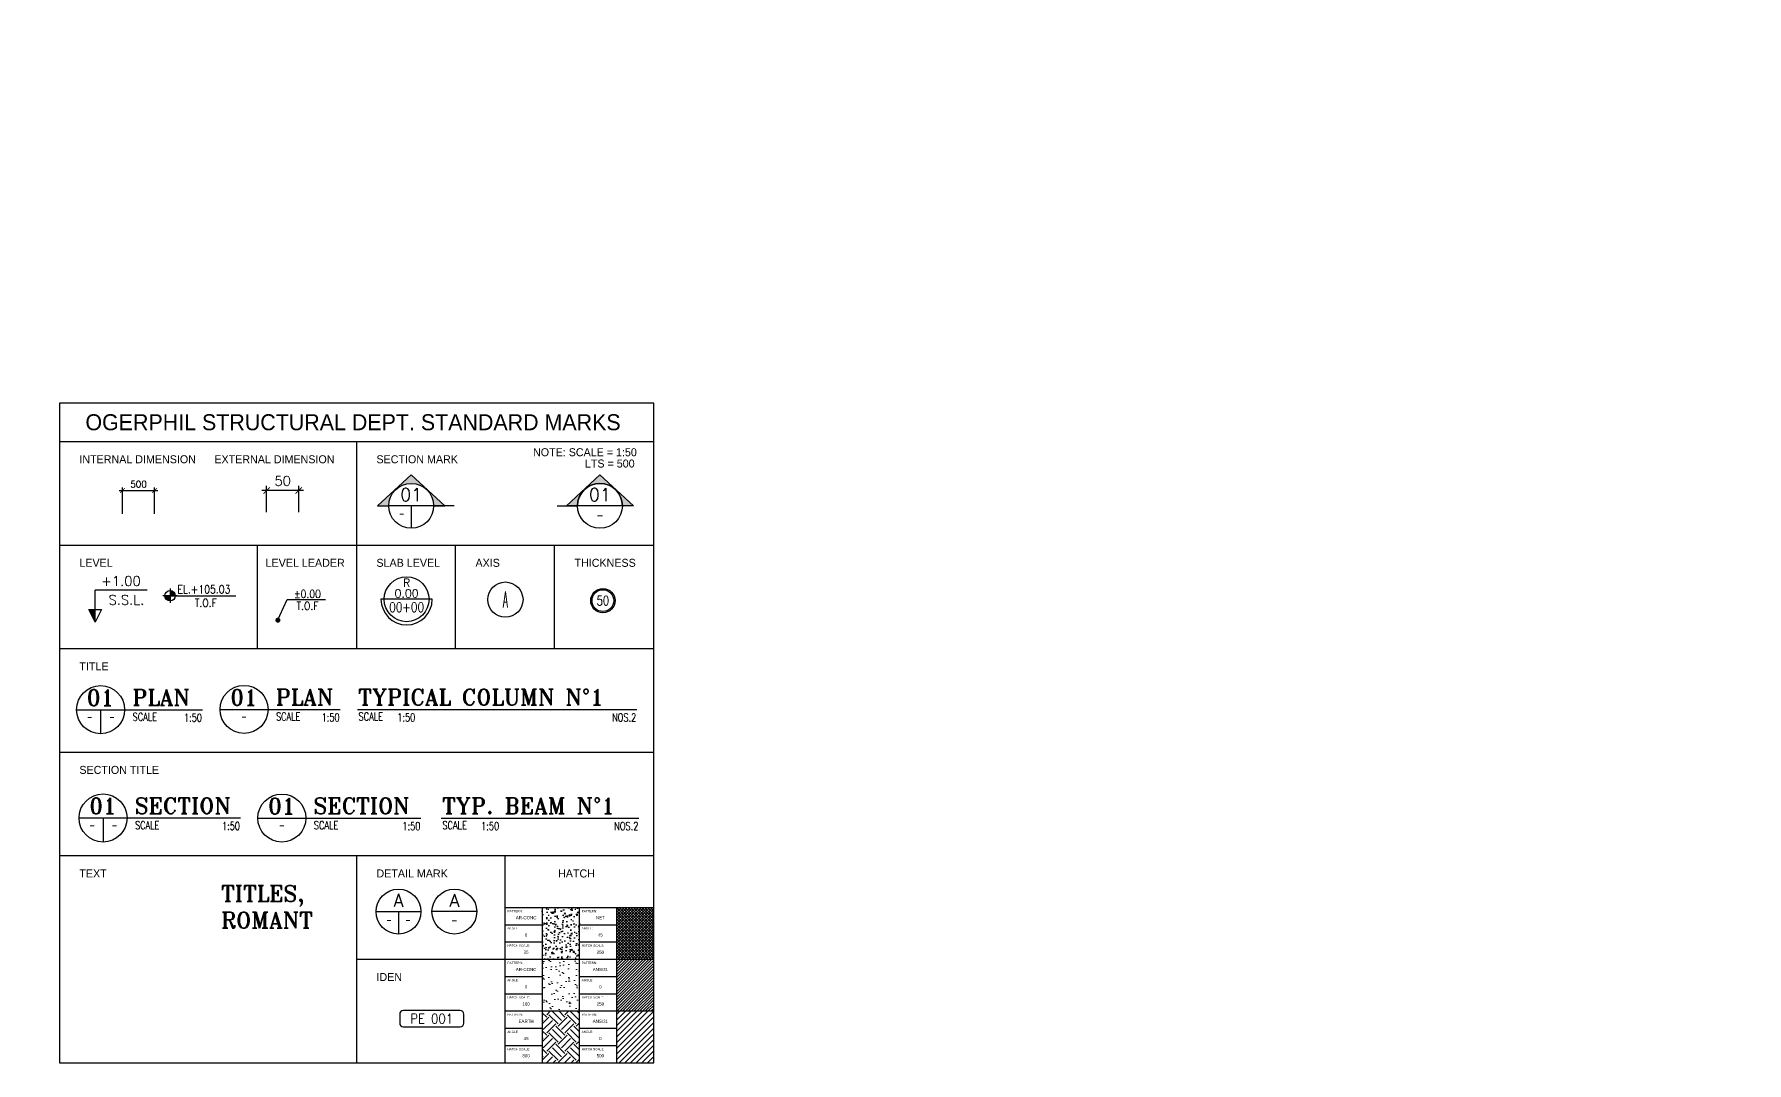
# Model space of a CAD drawing. Extents: x 660761725 to 1323371458, y 2734871439 to 5470067957.
# Drawn here: x 660960982 to 660987727, y 2735237787 to 2735253839 of the extents above; entities that cross this region are included whole.
import ezdxf
from ezdxf import colors
from ezdxf.entities.mleader import LeaderData, LeaderLine
from ezdxf.enums import TextEntityAlignment as Align
from ezdxf.math import Vec2, Vec3

# ---------------------------------------------------------------- set-up
doc = ezdxf.new("R2010")
doc.units = 0
doc.linetypes.add('AXES', pattern=[1.95, 1.2, -0.25, 0.25, -0.25])
for name, color, linetype in [('S-AXIS', 20, 'AXES'), ('S-DIMI', 100, 'Continuous'), ('S-DIMO', 100, 'Continuous'), ('S-IDEN', 221, 'Continuous'), ('S-LEVEL', 3, 'Continuous'), ('S-PATT', 21, 'Continuous'), ('S-SCEL-INDT', 222, 'Continuous'), ('S-SYMB', 3, 'Continuous'), ('S-TXT', 3, 'Continuous'), ('S-TXT-B', 7, 'Continuous')]:
    doc.layers.add(name, color=color, linetype=linetype)
doc.layers.add('S-EARTH', color=24, linetype='Continuous', lineweight=9)
doc.layers.add('S-ENGNRD FILL', color=20, linetype='Continuous', lineweight=9)
doc.layers.get('Defpoints').off()
doc.styles.add('08437-0000-2-020-000R-0511-00$0$ROMANS', font='ROMANS.shx', dxfattribs={"width": 0.75})
doc.styles.add('KACKC - ROMANS', font='romans.shx')
doc.styles.add('ROMANS', font='romans.shx')
doc.styles.add('ROMANT', font='romant')
doc.dimstyles.new('S-DIMI-50', dxfattribs={"dimscale": 50, "dimtxt": 2, "dimasz": 1.5, "dimexe": 1, "dimexo": 1, "dimgap": 1, "dimtad": 1, "dimdec": 0, "dimzin": 12, "dimdsep": 46, "dimtxsty": 'ROMANS', "dimblk": 'ARCHTICK', "dimcen": 0.09, "dimdle": 1, "dimclrd": 8, "dimclre": 8, "dimclrt": 4, "dimadec": 0, "dimazin": 3, "dimtfac": 1, "dimtdec": 0, "dimtix": 1, "dimtmove": 1, "dimatfit": 3, "dimtolj": 1, "dimtzin": 0, "dimarcsym": 0})
doc.dimstyles.new('S-DIMO-50', dxfattribs={"dimscale": 50, "dimtxt": 3, "dimasz": 2, "dimexe": 1.5, "dimexo": 1.5, "dimgap": 1.5, "dimtad": 1, "dimdec": 1, "dimlfac": 0.1, "dimzin": 12, "dimdsep": 46, "dimtxsty": 'ROMANS', "dimblk": 'ARCHTICK', "dimcen": 0.09, "dimdle": 1.5, "dimclrd": 100, "dimclre": 100, "dimclrt": 4, "dimadec": 0, "dimazin": 3, "dimtfac": 1, "dimtdec": 1, "dimtix": 1, "dimtmove": 1, "dimatfit": 3, "dimfxl": 1, "dimtolj": 1, "dimtzin": 0, "dimarcsym": 0})

# ---------------------------------------------------------------- blocks, each defined once
blk = doc.blocks.new('_Dot')
at = {"color": 0, "linetype": 'ByBlock', "lineweight": -2}
blk.add_line((-0.5, 0), (-1, 0), dxfattribs=at)
at = {"color": 0, "linetype": 'ByBlock', "const_width": 0.5}
blk.add_lwpolyline([(-0.25, 0, 1), (0.25, 0, 1)], format="xyb", close=True, dxfattribs=at)
blk = doc.blocks.new('_ARCHTICK')
at = {"color": 0, "linetype": 'ByBlock', "const_width": 0.15}
blk.add_lwpolyline([(-0.5, -0.5), (0.5, 0.5)], dxfattribs=at)
blk = doc.blocks.new('*D51')
at = {"layer": 'S-DIMO', "color": 100, "lineweight": -2, "transparency": 16777216}
for p, q in [((660965187, 2735246717), (660964537, 2735246717)), ((660964612, 2735246379), (660964612, 2735246792)), ((660965112, 2735246379), (660965112, 2735246792))]:
    blk.add_line(p, q, dxfattribs=at)
at = {"layer": 'S-DIMO', "color": 100, "lineweight": -2, "transparency": 16777216, "xscale": 100, "yscale": 100, "zscale": 100, "rotation": 180}
blk.add_blockref('_ARCHTICK', (660964612, 2735246717), dxfattribs=at)
at = {"layer": 'S-DIMO', "color": 100, "lineweight": -2, "transparency": 16777216, "xscale": 100, "yscale": 100, "zscale": 100}
blk.add_blockref('_ARCHTICK', (660965112, 2735246717), dxfattribs=at)
at = {"layer": 'S-DIMO', "color": 4, "transparency": 16777216, "insert": (660964862, 2735246867), "char_height": 150, "attachment_point": 5, "style": 'ROMANS'}
blk.add_mtext('\\A1;50', dxfattribs=at)
blk = doc.blocks.new('*U47')
at = {"layer": 'S-TXT', "color": 2}
for p, q in [((-7.5, 0), (7.5, 0)), ((0, 0), (0, -7.5))]:
    blk.add_line(p, q, dxfattribs=at)
at = {"layer": 'S-TXT'}
blk.add_circle((0, 0), 7.5, dxfattribs=at)
at = {"layer": 'S-TXT-B', "color": 3}
blk.add_line((-7.51, 0), (31.84, 0), dxfattribs=at)
at = {"layer": 'S-TXT', "style": 'ROMANS', "width": 0.75}
blk.add_text('SCALE', height=2.5, dxfattribs=at).set_placement((10, -3.5))
at = {"layer": 'S-TXT', "color": 7, "style": 'ROMANT', "flags": 8}
blk.add_attdef('01', text='', height=5, dxfattribs=at).set_placement((0, 3.75), align=Align.MIDDLE)
blk.add_attdef('PLAN', text='', height=5, dxfattribs=at).set_placement((9.91, -0.17), align=Align.BOTTOM_LEFT)
at = {"layer": 'S-TXT', "style": 'ROMANS', "width": 0.7, "flags": 8}
for tag, p in [('0004', (-3.43, -2.26)), ('0006', (3.57, -2.26))]:
    blk.add_attdef(tag, text='', height=2.25, dxfattribs=at).set_placement(p, align=Align.MIDDLE)
at = {"layer": 'S-TXT', "style": 'ROMANS', "width": 0.75, "flags": 8}
blk.add_attdef('1:100', text='', height=2.5, dxfattribs=at).set_placement((31.66, -4.5), align=Align.BOTTOM_RIGHT)
blk = doc.blocks.new('slab label')
at = {"layer": 'S-SYMB', "linetype": 'Continuous'}
blk.add_line((8, 0), (-8, 0), dxfattribs=at)
blk.add_circle((0, 0), 7, dxfattribs=at)
at = {"layer": 'S-SYMB', "color": 100, "linetype": 'Continuous'}
blk.add_arc((0, 0), 8, 180, 0, dxfattribs=at)
at = {"layer": 'S-SYMB', "style": 'ROMANS'}
blk.add_text('R', height=2.5, dxfattribs=at).set_placement((0, 5.17), align=Align.MIDDLE)
at = {"layer": 'S-SYMB', "style": 'ROMANS', "flags": 8}
blk.add_attdef('0.00', text='', height=2.5, dxfattribs=at).set_placement((0, 1.83), align=Align.MIDDLE)
at = {"layer": 'S-SYMB', "color": 7, "linetype": 'Continuous', "style": 'ROMANS', "width": 0.8, "flags": 8}
blk.add_attdef('00+00', text='', height=3, dxfattribs=at).set_placement((0, -2.5), align=Align.MIDDLE)
blk = doc.blocks.new('thick')
at = {"layer": 'S-IDEN', "color": 8}
for radius in [3.8, 3.4]:
    blk.add_circle((0, 0), radius, dxfattribs=at)
at = {"layer": 'S-IDEN', "color": 4, "style": '08437-0000-2-020-000R-0511-00$0$ROMANS', "width": 0.75, "flags": 8}
blk.add_attdef('100', text='', height=3, dxfattribs=at).set_placement((0, 0), align=Align.MIDDLE_CENTER)
blk = doc.blocks.new('*U23')
at = {"layer": 'S-TXT', "color": 2}
for p, q in [((-7.5, 0), (7.5, 0)), ((0, 0), (0, -7.5))]:
    blk.add_line(p, q, dxfattribs=at)
at = {"layer": 'S-TXT'}
blk.add_circle((0, 0), 7.5, dxfattribs=at)
at = {"layer": 'S-TXT-B', "color": 3}
blk.add_line((-7.51, 0), (42.96, 0), dxfattribs=at)
at = {"layer": 'S-TXT', "style": 'ROMANS', "width": 0.75}
blk.add_text('SCALE', height=2.5, dxfattribs=at).set_placement((10, -3.5))
at = {"layer": 'S-TXT', "color": 7, "style": 'ROMANT', "flags": 8}
blk.add_attdef('01', text='', height=5, dxfattribs=at).set_placement((0, 3.75), align=Align.MIDDLE)
blk.add_attdef('SECTION', text='', height=5, dxfattribs=at).set_placement((9.91, -0.17), align=Align.BOTTOM_LEFT)
at = {"layer": 'S-TXT', "style": 'ROMANS', "width": 0.7, "flags": 8}
for tag, p in [('0004', (-3.43, -2.26)), ('0006', (3.57, -2.26))]:
    blk.add_attdef(tag, text='', height=2.25, dxfattribs=at).set_placement(p, align=Align.MIDDLE)
at = {"layer": 'S-TXT', "style": 'ROMANS', "width": 0.75, "flags": 8}
blk.add_attdef('1:100', text='', height=2.5, dxfattribs=at).set_placement((42.78, -4.5), align=Align.BOTTOM_RIGHT)
blk = doc.blocks.new('*U37')
at = {"layer": 'S-LEVEL'}
blk.add_hatch(color=256, dxfattribs=at).paths.add_polyline_path([(-2, 4), (0, 0), (0, 4)])
at = {"layer": 'S-LEVEL', "color": 8}
for p in [(16.21, 10), (0, 0)]:
    blk.add_line(p, (0, 10), dxfattribs=at)
at = {"layer": 'S-LEVEL'}
blk.add_lwpolyline([(0, 0), (-2, 4), (2, 4)], close=True, dxfattribs=at)
at = {"layer": 'S-LEVEL', "style": 'ROMANS', "flags": 8}
blk.add_attdef('+0.00', text='', height=3, dxfattribs=at).set_placement((1.14, 10.5), align=Align.BOTTOM_LEFT)
blk.add_attdef('S.S.L.', text='', height=3, dxfattribs=at).set_placement((2.71, 8.5), align=Align.TOP_LEFT)
blk = doc.blocks.new('*U41')
at = {"layer": 'S-SCEL-INDT'}
h = blk.add_hatch(color=256, dxfattribs=at)
edge = h.paths.add_edge_path()
edge.add_line((7, 0), (10.5, 0))
edge.add_line((10.5, 0), (0, 9.62))
edge.add_line((0, 9.62), (-10.5, 0))
edge.add_line((-10.5, 0), (-7, 0))
edge.add_arc((0, 0), 7, 0.0002, 180.0002, ccw=False)
at = {"layer": 'S-SCEL-INDT', "color": 2, "linetype": 'Continuous'}
for p, q in [((7, 0), (-7, 0)), ((0, 0), (0, -7))]:
    blk.add_line(p, q, dxfattribs=at)
at = {"layer": 'S-SCEL-INDT'}
blk.add_line((13.41, 0), (7, 0), dxfattribs=at)
blk.add_lwpolyline([(7, 0), (10.5, 0), (0, 9.62), (-10.5, 0), (-7, 0, -1)], format="xyb", close=True, dxfattribs=at)
blk.add_circle((0, 0), 7, dxfattribs=at)
at = {"layer": 'S-SCEL-INDT', "linetype": 'Continuous', "style": 'ROMANT', "flags": 8}
blk.add_attdef('01', text='', height=4, rotation=0.0002, dxfattribs=at).set_placement((0, 3.5), align=Align.MIDDLE_CENTER)
at = {"layer": 'S-SCEL-INDT', "color": 3, "style": 'ROMANS', "flags": 8}
for width, p in [(0.7, (-2.97, -2.47)), (0.75, (2.97, -2.47))]:
    blk.add_attdef('-', text='', height=2, dxfattribs=dict(at, width=width)).set_placement(p, align=Align.MIDDLE_CENTER)
blk = doc.blocks.new('DETAIL MARK')
at = {"layer": 'S-SCEL-INDT', "color": 2}
for p, q in [((-7.01, 0), (7.01, 0)), ((0, 0), (0, -7.02))]:
    blk.add_line(p, q, dxfattribs=at)
at = {"layer": 'S-SCEL-INDT'}
blk.add_circle((0, 0), 7.01, dxfattribs=at)
at = {"layer": 'S-SCEL-INDT', "color": 7, "style": 'ROMANT', "width": 1, "flags": 8}
blk.add_attdef('B', text='', height=4, dxfattribs=at).set_placement((-0.01, 3.51), align=Align.MIDDLE)
at = {"layer": 'S-SCEL-INDT', "color": 3, "style": 'ROMANS', "width": 0.75, "flags": 8}
for p in [(-2.93, -2.62), (2.97, -2.62)]:
    blk.add_attdef('-', text='', height=2, dxfattribs=at).set_placement(p, align=Align.MIDDLE)
blk = doc.blocks.new('*U39')
at = {"layer": 'S-SYMB', "linetype": 'Continuous'}
for points in [[(0, 0), (-1.61, 0, 0.414214), (0, -1.61)], [(0, 1.61), (0, 0), (1.61, 0, 0.414214)]]:
    blk.add_hatch(color=8, dxfattribs=at).paths.add_polyline_path(points)
at = {"layer": 'S-SYMB', "color": 8, "linetype": 'Continuous'}
for p, q in [((2.25, 0), (-2.25, 0)), ((0, 2.25), (0, -2.25)), ((0, 0), (20.58, 0))]:
    blk.add_line(p, q, dxfattribs=at)
blk.add_circle((0, 0), 1.61, dxfattribs=at)
at = {"layer": 'S-SYMB', "linetype": 'Continuous', "style": 'ROMANS', "width": 0.85, "flags": 8}
blk.add_attdef('+0.00', text='', height=2.5, dxfattribs=at).set_placement((4.57, 0), align=Align.BOTTOM_LEFT)
blk.add_attdef('S.S.L.', text='', height=2.5, dxfattribs=at).set_placement((6.14, -1), align=Align.TOP_LEFT)
blk = doc.blocks.new('*U25')
at = {"layer": 'S-TXT', "color": 2}
blk.add_line((-7.5, 0), (7.5, 0), dxfattribs=at)
at = {"layer": 'S-TXT'}
blk.add_circle((0, 0), 7.5, dxfattribs=at)
at = {"layer": 'S-TXT-B', "color": 3}
blk.add_line((7.5, 0), (30.04, 0), dxfattribs=at)
at = {"layer": 'S-TXT', "style": 'ROMANS', "width": 0.75}
blk.add_text('SCALE', height=2.5, dxfattribs=at).set_placement((10, -3.5))
at = {"layer": 'S-TXT', "color": 7, "style": 'ROMANT', "flags": 8}
blk.add_attdef('01', text='', height=5, dxfattribs=at).set_placement((0, 3.75), align=Align.MIDDLE)
blk.add_attdef('PLAN', text='', height=5, dxfattribs=at).set_placement((9.91, -0.17), align=Align.BOTTOM_LEFT)
at = {"layer": 'S-TXT', "style": 'ROMANS', "width": 0.7, "flags": 8}
blk.add_attdef('-', text='', height=2.25, dxfattribs=at).set_placement((0, -2.26), align=Align.MIDDLE)
at = {"layer": 'S-TXT', "style": 'ROMANS', "width": 0.75, "flags": 8}
blk.add_attdef('1:250', text='', height=2.5, dxfattribs=at).set_placement((29.86, -4.5), align=Align.BOTTOM_RIGHT)
blk = doc.blocks.new('preslab mark')
at = {"layer": 'S-IDEN', "color": 3, "linetype": 'Continuous'}
blk.add_lwpolyline([(-8.88, 2.52, 0.414214), (-10.01, 1.4), (-10.01, -1.4, 0.414214), (-8.88, -2.52), (8.88, -2.52, 0.414214), (10.01, -1.4), (10.01, 1.4, 0.414214), (8.88, 2.52)], format="xyb", close=True, dxfattribs=at)
at = {"layer": 'S-IDEN', "color": 4, "linetype": 'Continuous', "style": 'ROMANT', "width": 0.9, "flags": 8}
blk.add_attdef('PE001', text='', height=3, dxfattribs=at).set_placement((0, 0), align=Align.MIDDLE)
blk = doc.blocks.new('DETAIL MARK1')
at = {"layer": 'S-SCEL-INDT', "color": 2, "linetype": 'Continuous'}
blk.add_line((7, 0), (-7, 0), dxfattribs=at)
at = {"layer": 'S-SCEL-INDT'}
blk.add_circle((0, 0), 7, dxfattribs=at)
blk.add_circle((0, 0), 7, dxfattribs=at)
at = {"layer": 'S-SCEL-INDT', "linetype": 'Continuous', "style": 'ROMANT', "flags": 8}
blk.add_attdef('01', text='', height=4, rotation=0.0002, dxfattribs=at).set_placement((0, 3.5), align=Align.MIDDLE_CENTER)
at = {"layer": 'S-SCEL-INDT', "style": 'ROMANS', "width": 0.85, "flags": 8}
blk.add_attdef('-', text='', height=2, dxfattribs=at).set_placement((0, -2.99), align=Align.MIDDLE)
blk = doc.blocks.new('*U28')
at = {"layer": 'S-TXT-B', "color": 3}
blk.add_line((-16.92, 0), (44.85, 0), dxfattribs=at)
at = {"layer": 'S-TXT', "style": 'ROMANS', "width": 0.75}
blk.add_text('SCALE', height=2.5, dxfattribs=at).set_placement((-16.54, -3.5))
at = {"layer": 'S-TXT', "color": 7, "style": 'ROMANT', "flags": 8}
blk.add_attdef('SECTION', text='', height=5, dxfattribs=at).set_placement((-16.63, -0.17), align=Align.BOTTOM_LEFT)
at = {"layer": 'S-TXT', "style": 'ROMANS', "width": 0.75, "flags": 8}
for tag, p in [('1:250', (1.17, -4.5)), ('NOS.2', (44.67, -4.5))]:
    blk.add_attdef(tag, text='', height=2.5, dxfattribs=at).set_placement(p, align=Align.BOTTOM_RIGHT)
blk = doc.blocks.new('*U29')
at = {"layer": 'S-TXT-B', "color": 3}
blk.add_line((-16.92, 0), (70.37, 0), dxfattribs=at)
at = {"layer": 'S-TXT', "style": 'ROMANS', "width": 0.75}
blk.add_text('SCALE', height=2.5, dxfattribs=at).set_placement((-16.54, -3.5))
at = {"layer": 'S-TXT', "color": 7, "style": 'ROMANT', "flags": 8}
blk.add_attdef('SECTION', text='', height=5, dxfattribs=at).set_placement((-16.63, -0.17), align=Align.BOTTOM_LEFT)
at = {"layer": 'S-TXT', "style": 'ROMANS', "width": 0.75, "flags": 8}
for tag, p in [('1:250', (1.17, -4.5)), ('NOS.2', (70.19, -4.5))]:
    blk.add_attdef(tag, text='', height=2.5, dxfattribs=at).set_placement(p, align=Align.BOTTOM_RIGHT)
blk = doc.blocks.new('SECTION TITLE2')
at = {"layer": 'S-TXT', "color": 2}
blk.add_line((-7.5, 0), (7.5, 0), dxfattribs=at)
at = {"layer": 'S-TXT'}
blk.add_circle((0, 0), 7.5, dxfattribs=at)
at = {"layer": 'S-TXT-B', "color": 3}
blk.add_line((7.5, 0), (43.46, 0), dxfattribs=at)
at = {"layer": 'S-TXT', "style": 'ROMANS', "width": 0.75}
blk.add_text('SCALE', height=2.5, dxfattribs=at).set_placement((10, -3.5))
at = {"layer": 'S-TXT', "color": 7, "style": 'ROMANT', "flags": 8}
blk.add_attdef('01', text='', height=5, dxfattribs=at).set_placement((0, 3.75), align=Align.MIDDLE)
blk.add_attdef('SECTION', text='', height=5, dxfattribs=at).set_placement((9.91, -0.17), align=Align.BOTTOM_LEFT)
at = {"layer": 'S-TXT', "style": 'ROMANS', "width": 0.7, "flags": 8}
blk.add_attdef('-', text='', height=2.25, dxfattribs=at).set_placement((0, -2.26), align=Align.MIDDLE)
at = {"layer": 'S-TXT', "style": 'ROMANS', "width": 0.75, "flags": 8}
blk.add_attdef('1:250', text='', height=2.5, dxfattribs=at).set_placement((43.28, -4.5), align=Align.BOTTOM_RIGHT)
blk = doc.blocks.new('*U1142')
at = {"layer": 'S-AXIS', "color": 3, "linetype": 'Continuous'}
blk.add_circle((0, 5.5), 5.5, dxfattribs=at)
at = {"layer": 'S-AXIS', "color": 3, "linetype": 'Continuous', "ltscale": 0.5, "style": 'ROMANT', "width": 0.4, "flags": 8}
blk.add_attdef('A', text='', height=5, dxfattribs=at).set_placement((0, 5.5), align=Align.MIDDLE_CENTER)
blk = doc.blocks.new('*U16')
at = {"layer": 'S-SCEL-INDT'}
h = blk.add_hatch(color=256, dxfattribs=at)
edge = h.paths.add_edge_path()
edge.add_line((-7, 0), (-10.5, 0))
edge.add_line((-10.5, 0), (0, 9.62))
edge.add_line((0, 9.62), (10.5, 0))
edge.add_line((10.5, 0), (7, 0))
edge.add_arc((0, 0), 7, 359.9998, 539.9998)
blk.add_line((-13.41, 0), (-7, 0), dxfattribs=at)
at = {"layer": 'S-SCEL-INDT', "color": 2, "linetype": 'Continuous'}
blk.add_line((7, 0), (-7, 0), dxfattribs=at)
at = {"layer": 'S-SCEL-INDT'}
blk.add_lwpolyline([(-7, 0), (-10.5, 0), (0, 9.62), (10.5, 0), (7, 0, 1)], format="xyb", close=True, dxfattribs=at)
blk.add_circle((0, 0), 7, dxfattribs=at)
blk.add_circle((0, 0), 7, dxfattribs=at)
at = {"layer": 'S-SCEL-INDT', "linetype": 'Continuous', "style": 'ROMANT', "flags": 8}
blk.add_attdef('01', text='', height=4, rotation=0.0002, dxfattribs=at).set_placement((0, 3.5), align=Align.MIDDLE_CENTER)
blk.add_attdef('01', text='', height=4, rotation=0.0002, dxfattribs=at).set_placement((0, 3.5), align=Align.MIDDLE_CENTER)
at = {"layer": 'S-SCEL-INDT', "color": 3, "linetype": 'Continuous', "style": 'ROMANS', "flags": 8}
blk.add_attdef('-', text='', height=2, rotation=0.0002, dxfattribs=at).set_placement((0, -2.97), align=Align.MIDDLE_CENTER)
blk.add_attdef('-', text='', height=2, rotation=0.0002, dxfattribs=at).set_placement((0, -2.97), align=Align.MIDDLE_CENTER)
blk = doc.blocks.new('*D48')
at = {"layer": 'S-DIMI', "color": 8, "lineweight": -2, "transparency": 16777216}
for p, q in [((660962311, 2735246717), (660962911, 2735246717)), ((660962361, 2735246354), (660962361, 2735246767)), ((660962861, 2735246354), (660962861, 2735246767))]:
    blk.add_line(p, q, dxfattribs=at)
at = {"layer": 'S-DIMI', "color": 8, "lineweight": -2, "transparency": 16777216, "xscale": 75, "yscale": 75, "zscale": 75, "rotation": 180}
blk.add_blockref('_ARCHTICK', (660962361, 2735246717), dxfattribs=at)
at = {"layer": 'S-DIMI', "color": 8, "lineweight": -2, "transparency": 16777216, "xscale": 75, "yscale": 75, "zscale": 75}
blk.add_blockref('_ARCHTICK', (660962861, 2735246717), dxfattribs=at)
at = {"layer": 'S-DIMI', "color": 4, "transparency": 16777216, "insert": (660962611, 2735246817), "char_height": 100, "attachment_point": 5, "style": 'ROMANS'}
blk.add_mtext('\\A1;500', dxfattribs=at)

msp = doc.modelspace()

# ---------------------------------------------------------------- hatches: boundary and pattern name
at = {"layer": 'S-EARTH'}
h = msp.add_hatch(dxfattribs=at)
h.set_pattern_fill('EARTH', color=256, scale=800, angle=45, style=0)
h.set_pattern_definition([(45, (660772409.55, 2735260878.55), (3e-14, 282.84271), [200, -200]), (45, (660772356.52, 2735260931.59), (3e-14, 282.84271), [200, -200]), (45, (660772303.49, 2735260984.62), (3e-14, 282.84271), [200, -200]), (135, (660772303.49, 2735261019.97), (-282.84271, 3e-14), [200, -200]), (135, (660772356.52, 2735261073), (-282.84271, 3e-14), [200, -200]), (135, (660772409.55, 2735261126.04), (-282.84271, 3e-14), [200, -200])])
h.paths.add_polyline_path([(660969496.19659793, 2735238594.80250216), (660968916.24767435, 2735238594.80250216), (660968916.24767435, 2735237786.80250216), (660969496.19659793, 2735237786.80250216)])
at = {"layer": 'S-ENGNRD FILL'}
h = msp.add_hatch(dxfattribs=at)
h.set_pattern_fill('AR-SAND', color=256, scale=100, style=0)
h.set_pattern_definition([(37.5, (660755549.03, 2735245867.21), (-6.29934, 192.68238), [0, -152, 0, -170, 0, -162.5]), (7.5, (660755549.03, 2735245867.2), (176.97767, 282.2146), [0, -82, 0, -137, 0, -52.5]), (327.5, (660755426.03, 2735245867.21), (311.41419, 0.5659), [0, -50, 0, -180, 0, -235]), (317.5, (660755426.03, 2735245867.2), (300.61266, 87.76756), [0, -25, 0, -118, 0, -135])])
h.paths.add_polyline_path([(660969496.19659793, 2735239402.80250311), (660968916.24767435, 2735239402.80250311), (660968916.24767435, 2735238594.80250216), (660969496.19659793, 2735238594.80250216)])
at = {"layer": 'S-PATT'}
h = msp.add_hatch(dxfattribs=at)
h.set_pattern_fill('AR-CONC', color=256, scale=25, style=0)
h.set_pattern_definition([(50, (660913223.11, 2735280905.89), (179.31505, -15.68803), [18.75, -206.25]), (355, (660913223.11, 2735280905.89), (-34.68783, 188.04803), [15, -165]), (100.4514, (660913238.05, 2735280904.58), (144.62735, 172.3599), [15.93505, -175.28553]), (46.1842, (660913223.1, 2735280955.89), (266.81026, -41.37975), [28.125, -309.375]), (96.6356, (660913245.34, 2735280952.44), (233.6657, 243.5295), [23.9026, -262.9283]), (351.1842, (660913223.1, 2735280955.9), (233.6655, 243.5297), [22.5, -247.5]), (21, (660913248.11, 2735280943.39), (149.22676, -100.65472), [18.75, -206.25]), (326, (660913248.11, 2735280943.39), (60.82883, 181.2875), [15, -165]), (71.4514, (660913260.55, 2735280935), (210.05566, 80.63262), [15.93505, -175.28553]), (37.5, (660913223.11, 2735280905.89), (3.039964, 83.223463), [0, -163, 0, -167.5, 0, -165.625]), (7.5, (660913223.11, 2735280905.89), (65.76738, 98.60293), [0, -95.5, 0, -159.25, 0, -63.125]), (327.5, (660913167.36, 2735280905.89), (133.45561, -5.63872), [0, -62.5, 0, -195, 0, -258.75]), (317.5, (660913142.36, 2735280905.89), (145.79654, 25.02625), [0, -81.25, 0, -129.5, 0, -183.75])])
h.paths.add_polyline_path([(660969496.19659793, 2735240210.80250311), (660968916.24767435, 2735240210.80250311), (660968916.24767435, 2735239402.80250311), (660969496.19659793, 2735239402.80250311)])
h = msp.add_hatch(dxfattribs=at)
h.set_pattern_fill('NET', color=256, scale=250, angle=45, style=0)
h.set_pattern_definition([(45, (660875605.177, 2735241826.955), (-22.097087, 22.097087), []), (135, (660875605.177, 2735241826.955), (-22.097087, -22.097087), [])])
h.paths.add_polyline_path([(660970656.09444535, 2735240210.80250311), (660970076.14552164, 2735240210.80250311), (660970076.14552164, 2735239402.80250311), (660970656.09444535, 2735239402.80250311)])
h = msp.add_hatch(dxfattribs=at)
h.set_pattern_fill('ANSI31', color=256, scale=250, style=0)
h.set_pattern_definition([(45, (660875605.177, 2735241826.955), (-22.097087, 22.097087), [])])
h.paths.add_polyline_path([(660970656.09444535, 2735239402.80250311), (660970076.14552164, 2735239402.80250311), (660970076.14552164, 2735238594.80250216), (660970656.09444535, 2735238594.80250216)])
h = msp.add_hatch(dxfattribs=at)
h.set_pattern_fill('ANSI31', color=256, scale=500, style=0)
h.set_pattern_definition([(45, (660875605.18, 2735241826.955), (-44.194174, 44.194174), [])])
h.paths.add_polyline_path([(660970656.09444535, 2735238594.80250216), (660970076.14552164, 2735238594.80250216), (660970076.14552164, 2735237786.80250216), (660970656.09444535, 2735237786.80250216)])

# ---------------------------------------------------------------- linework, layer by layer
for p, q in [((660961376.9116714, 2735247483.20931387), (660970656.09444535, 2735247483.20931387)), ((660966016.50305831, 2735247483.20931387), (660966016.50305831, 2735244251.00590801)), ((660961376.9116714, 2735245867.10761118), (660970656.09444535, 2735245867.10761118)), ((660964469.97261143, 2735244251.00590801), (660964469.97261143, 2735245867.10761118)), ((660967563.03350532, 2735244251.00590801), (660967563.03350532, 2735245867.10761118)), ((660969109.56397533, 2735244251.00590801), (660969109.56397533, 2735245867.10761118)), ((660961376.9116714, 2735244251.00590801), (660970656.09444535, 2735244251.00590801)), ((660961376.9116714, 2735242634.90420485), (660970656.09444535, 2735242634.90420485)), ((660961376.9116714, 2735242634.90420485), (660970656.09444535, 2735242634.90420485)), ((660961376.9116714, 2735241018.80250216), (660970656.09444535, 2735241018.80250216)), ((660966016.50305831, 2735241018.80250216), (660966016.50305831, 2735237786.70079899)), ((660968336.29875183, 2735237786.70079899), (660968336.29875183, 2735241018.80250216)), ((660968336.29875064, 2735240210.80250311), (660970656.09444535, 2735240210.80250311)), ((660968916.24767435, 2735240210.80250311), (660968916.24767435, 2735237786.70079899)), ((660969496.19659793, 2735237786.70079899), (660969496.19659793, 2735240210.80250311)), ((660970076.14552164, 2735240210.80250311), (660970076.14552164, 2735237786.70079899)), ((660968336.29875064, 2735239941.46917009), (660968916.24767435, 2735239941.46917009)), ((660969496.19659793, 2735239941.46917009), (660970076.14552164, 2735239941.46917009)), ((660968336.29875064, 2735239672.13583612), (660968916.24767435, 2735239672.13583612)), ((660969496.19659793, 2735239672.13583612), (660970076.14552164, 2735239672.13583612)), ((660966016.50305831, 2735239402.80250216), (660970656.09444535, 2735239402.80250216)), ((660968336.29875064, 2735239402.80250311), (660970656.09444535, 2735239402.80250311)), ((660968336.29875064, 2735239133.46916914), (660968916.24767435, 2735239133.46916914)), ((660969496.19659793, 2735239133.46916914), (660970076.14552164, 2735239133.46916914)), ((660968336.29875064, 2735238864.13583517), (660968916.24767435, 2735238864.13583517)), ((660969496.19659793, 2735238864.13583517), (660970076.14552164, 2735238864.13583517)), ((660968336.29875064, 2735238594.80250216), (660970656.09444535, 2735238594.80250216)), ((660968336.29875064, 2735238325.46916914), (660968916.24767435, 2735238325.46916914)), ((660969496.19659793, 2735238325.46916914), (660970076.14552164, 2735238325.46916914)), ((660968336.29875064, 2735238056.13583612), (660968916.24767435, 2735238056.13583612)), ((660969496.19659793, 2735238056.13583612), (660970076.14552164, 2735238056.13583612))]:
    msp.add_line(p, q)
msp.add_lwpolyline([(660961376.9116714, 2735237786.70079899), (660970656.09444535, 2735237786.70079899), (660970656.09444535, 2735248083.20931387), (660961376.9116714, 2735248083.20931387)], close=True)

# ---------------------------------------------------------------- block references
at = {"xscale": 50, "yscale": 50, "zscale": 50}
for name, p, values in [('slab label', (660966797.44874585, 2735245020.53841782), {'0.00': '0.00', '00+00': '00+00'}), ('thick', (660969863.24609041, 2735244998.65707302), {'100': '50'}), ('*U47', (660962018.62272155, 2735243296.96589518), {'01': '01', '0004': '-', '0006': '-', 'PLAN': 'PLAN', '1:100': '1:50'}), ('*U23', (660962056.78017795, 2735241606.47917604), {'01': '01', 'SECTION': 'SECTION', '1:100': '1:50', '0004': '-', '0006': '-'}), ('preslab mark', (660967189.9263252, 2735238474.20514488), {'PE001': 'PE 001'})]:
    msp.add_blockref(name, p, dxfattribs=at).add_auto_attribs(values)
ref = msp.add_blockref('*U25', (660964258.61363983, 2735243301.38335323), dxfattribs=dict(xscale=50, yscale=50, zscale=50))
ref.add_attrib('01', '01', dxfattribs={"layer": 'S-TXT', "color": 7, "height": 250.000000051, "style": 'ROMANT'}).set_placement((660964258.61363983, 2735243488.88335323), align=Align.MIDDLE)
ref.add_attrib('PLAN', 'PLAN', dxfattribs={"layer": 'S-TXT', "color": 7, "height": 250.000000051, "style": 'ROMANT'}).set_placement((660964754.09732211, 2735243293.05002022), align=Align.BOTTOM_LEFT)
ref.add_attrib('-', '-', dxfattribs={"layer": 'S-TXT', "height": 112.50000002, "style": 'ROMANS', "width": 0.7}).set_placement((660964258.61363983, 2735243188.18056011), align=Align.MIDDLE)
ref.add_attrib('1:250', '1:50', dxfattribs={"layer": 'S-TXT', "height": 125.000000025, "style": 'ROMANS', "width": 0.75}).set_placement((660965751.4538244, 2735243076.38335323), align=Align.BOTTOM_RIGHT)
at = {"layer": 'Defpoints', "color": 134}
ref = msp.add_blockref('*U1142', (660968340.43042588, 2735244739.87270308), dxfattribs=dict(at, xscale=50, yscale=50, zscale=50))
ref.add_attrib('A', 'A', dxfattribs={"layer": 'S-AXIS', "color": 3, "linetype": 'Continuous', "ltscale": 0.5, "height": 250, "style": 'ROMANT', "width": 0.4}).set_placement((660968340.43042588, 2735245014.87270308), align=Align.MIDDLE_CENTER)
at = {"layer": 'S-LEVEL'}
ref = msp.add_blockref('*U37', (660961934.56083179, 2735244660.24845791), dxfattribs=dict(at, xscale=50, yscale=50, zscale=50))
ref.add_attrib('+0.00', '+1.00', dxfattribs={"layer": 'S-SYMB', "linetype": 'Continuous', "height": 150, "style": 'ROMANS', "flags": 8}).set_placement((660962028.32802403, 2735245185.24840784), align=Align.BOTTOM_LEFT)
ref.add_attrib('S.S.L.', 'S.S.L.', dxfattribs={"layer": 'S-SYMB', "linetype": 'Continuous', "height": 150, "style": 'ROMANS', "flags": 8}).set_placement((660962142.68221641, 2735245085.24840784), align=Align.TOP_LEFT)
at = {"layer": 'S-SCEL-INDT'}
ref = msp.add_blockref('*U41', (660966869.79644811, 2735246478.8402729), dxfattribs=dict(at, xscale=50, yscale=50, zscale=50))
ref.add_attrib('01', '01', dxfattribs={"linetype": 'Continuous', "height": 200, "rotation": 0.0001748477, "style": 'ROMANT', "flags": 8}).set_placement((660966869.7964958, 2735246653.8402729), align=Align.MIDDLE_CENTER)
ref.add_attrib('-', '-', dxfattribs={"color": 3, "height": 100, "style": 'ROMANS', "width": 0.7, "flags": 8}).set_placement((660966721.05278528, 2735246355.09661007), align=Align.MIDDLE_CENTER)
ref.add_attrib('-', '-', dxfattribs={"color": 3, "height": 100, "style": 'ROMANS', "width": 0.7, "flags": 8}).set_placement((660966721.05278528, 2735246355.09661007), align=Align.MIDDLE_CENTER)
ref = msp.add_blockref('DETAIL MARK', (660966670.91600466, 2735240145.10447407), dxfattribs=dict(at, xscale=50, yscale=50, zscale=50))
ref.add_attrib('-', '-', dxfattribs={"layer": 'S-TXT-B', "color": 3, "height": 100, "style": 'ROMANS', "width": 0.75, "flags": 8}).set_placement((660966524.28509307, 2735240014.27701283), align=Align.MIDDLE)
ref.add_attrib('-', '-', dxfattribs={"layer": 'S-TXT-B', "color": 3, "height": 99.99999998, "style": 'ROMANS', "width": 0.75, "flags": 8}).set_placement((660966819.66111243, 2735240014.17078304), align=Align.MIDDLE)
ref.add_attrib('B', 'A', dxfattribs={"layer": 'S-TXT-B', "color": 7, "height": 200, "style": 'ROMANT', "flags": 8}).set_placement((660966670.47762716, 2735240320.67474699), align=Align.MIDDLE)
ref = msp.add_blockref('DETAIL MARK1', (660967543.16835773, 2735240145.111763), dxfattribs=dict(at, xscale=50, yscale=50, zscale=50))
ref.add_attrib('-', '-', dxfattribs={"layer": '0', "color": 3, "height": 100, "style": 'ROMANS', "width": 0.85}).set_placement((660967543.16835773, 2735240010.31874084), align=Align.MIDDLE)
ref.add_attrib('01', 'A', dxfattribs={"color": 7, "linetype": 'Continuous', "height": 200, "rotation": 0.0001748477, "style": 'ROMANT'}).set_placement((660967543.16840541, 2735240320.11185884), align=Align.MIDDLE_CENTER)
at = {"layer": 'S-SYMB'}
ref = msp.add_blockref('*U39', (660963103.33980513, 2735245075.28820276), dxfattribs=dict(at, xscale=50, yscale=50, zscale=50))
ref.add_attrib('+0.00', 'EL.+105.03', dxfattribs={"linetype": 'Continuous', "height": 125, "style": 'ROMANS', "width": 0.85}).set_placement((660963217.69919133, 2735245075.28820276), align=Align.BOTTOM_LEFT)
ref.add_attrib('S.S.L.', 'T.O.F', dxfattribs={"linetype": 'Continuous', "height": 125, "style": 'ROMANS', "width": 0.85}).set_placement((660963488.32036245, 2735245026.2414422), align=Align.TOP_LEFT)
at = {"layer": 'S-TXT', "color": 134}
ref = msp.add_blockref('*U16', (660969817.03224337, 2735246478.83829498), dxfattribs=dict(at, xscale=50, yscale=50, zscale=50))
ref.add_attrib('-', '-', dxfattribs={"layer": 'S-SCEL-INDT', "color": 3, "linetype": 'Continuous', "height": 100, "rotation": 0.0001748477, "style": 'ROMANS'}).set_placement((660969817.03224337, 2735246330.13205719), align=Align.MIDDLE_CENTER)
ref.add_attrib('01', '01', dxfattribs={"layer": 'S-SCEL-INDT', "linetype": 'Continuous', "height": 200, "rotation": 0.0001748477, "style": 'ROMANT'}).set_placement((660969817.03229105, 2735246653.83546495), align=Align.MIDDLE_CENTER)
at = {"layer": 'S-TXT'}
ref = msp.add_blockref('*U29', (660966874.03490829, 2735243301.38335323), dxfattribs=dict(at, xscale=50, yscale=50, zscale=50))
ref.add_attrib('1:250', '1:50', dxfattribs={"height": 125.000000025, "style": 'ROMANS', "width": 0.75}).set_placement((660966932.75904107, 2735243076.38335323), align=Align.BOTTOM_RIGHT)
ref.add_attrib('SECTION', 'TYPICAL COLUMN N°1', dxfattribs={"color": 7, "height": 250.0000000509, "style": 'ROMANT'}).set_placement((660966042.70580387, 2735243293.05002022), align=Align.BOTTOM_LEFT)
ref.add_attrib('NOS.2', 'NOS.2', dxfattribs={"height": 125.000000025, "style": 'ROMANS', "width": 0.75}).set_placement((660970383.52125394, 2735243076.38335323), align=Align.BOTTOM_RIGHT)
ref = msp.add_blockref('SECTION TITLE2', (660964848.92983294, 2735241605.6295352), dxfattribs=dict(at, xscale=50, yscale=50, zscale=50))
ref.add_attrib('1:250', '1:50', dxfattribs={"height": 125.000000025, "style": 'ROMANS', "width": 0.75}).set_placement((660967012.76737642, 2735241380.6295352), align=Align.BOTTOM_RIGHT)
ref.add_attrib('-', '-', dxfattribs={"height": 112.50000002, "style": 'ROMANS', "width": 0.7}).set_placement((660964848.92983294, 2735241492.42674208), align=Align.MIDDLE)
ref.add_attrib('SECTION', 'SECTION', dxfattribs={"color": 7, "height": 250.000000051, "style": 'ROMANT'}).set_placement((660965344.41351521, 2735241597.29620218), align=Align.BOTTOM_LEFT)
ref.add_attrib('01', '01', dxfattribs={"color": 7, "height": 250.000000051, "style": 'ROMANT'}).set_placement((660964848.92983294, 2735241793.1295352), align=Align.MIDDLE)
ref = msp.add_blockref('*U28', (660968183.98792219, 2735241605.6295352), dxfattribs=dict(at, xscale=50, yscale=50, zscale=50))
ref.add_attrib('1:250', '1:50', dxfattribs={"height": 125.000000025, "style": 'ROMANS', "width": 0.75}).set_placement((660968242.71205497, 2735241380.6295352), align=Align.BOTTOM_RIGHT)
ref.add_attrib('SECTION', 'TYP. BEAM N°1', dxfattribs={"color": 7, "height": 250.0000000509, "style": 'ROMANT'}).set_placement((660967352.65881777, 2735241597.29620218), align=Align.BOTTOM_LEFT)
ref.add_attrib('NOS.2', 'NOS.2', dxfattribs={"height": 125.000000025, "style": 'ROMANS', "width": 0.75}).set_placement((660970417.48484397, 2735241380.6295352), align=Align.BOTTOM_RIGHT)

# ---------------------------------------------------------------- texts
at = {"color": 6}
for s, height, p in [('OGERPHIL STRUCTURAL DEPT. STANDARD MARKS', 250, (660965961.06455588, 2735247783.20931387)), ('NOTE: SCALE = 1:50', 125, (660969582.63492835, 2735247315.07536888)), ('LTS = 500', 125, (660969970.63024688, 2735247138.80713177))]:
    msp.add_text(s, height=height, dxfattribs=at).set_placement(p, align=Align.MIDDLE_CENTER)
at = {"color": 2}
for s, height, p in [('INTERNAL DIMENSION', 125, (660961687.04575515, 2735247142.75387001)), ('EXTERNAL DIMENSION', 125, (660963795.26300204, 2735247142.75387001)), ('SECTION MARK', 125, (660966326.63714218, 2735247142.75387001)), ('LEVEL', 125, (660961687.04575515, 2735245526.65216589)), ('LEVEL LEADER', 125, (660964595.34690666, 2735245526.65216589)), ('SLAB LEVEL', 125, (660966326.63714218, 2735245526.65216589)), ('AXIS', 125, (660967873.16758907, 2735245526.65216589)), ('THICKNESS', 125, (660969419.69805908, 2735245526.65216589)), ('TITLE', 125, (660961687.04575515, 2735243910.5504632)), ('SECTION TITLE', 125, (660961687.04575515, 2735242294.44876003)), ('TEXT', 125, (660961687.04575515, 2735240678.34705687)), ('DETAIL MARK', 125, (660966326.63714218, 2735240678.34705687)), ('HATCH', 125, (660969163.16816688, 2735240678.34705877)), ('PATTERN:', 35.000000017, (660968371.53865397, 2735240135.89517307)), ('PATTERN:', 35.000000017, (660969531.43650126, 2735240135.89517307)), ('ANGLE:', 35.000000017, (660968371.53865397, 2735239866.56184006)), ('ANGLE:', 35.000000017, (660969531.43650126, 2735239866.56184006)), ('HATCH SCALE:', 35.0000000175, (660968371.53865397, 2735239597.22850609)), ('HATCH SCALE:', 35.0000000175, (660969531.43650126, 2735239597.22850609)), ('IDEN', 125, (660966326.63714218, 2735239062.296206)), ('PATTERN:', 35.000000017, (660968371.53865397, 2735239327.89517212)), ('PATTERN:', 35.000000017, (660969531.43650126, 2735239327.89517212)), ('ANGLE:', 35.000000017, (660968371.53865397, 2735239058.5618391)), ('ANGLE:', 35.000000017, (660969531.43650126, 2735239058.5618391)), ('HATCH SCALE:', 35.0000000175, (660968371.53865397, 2735238789.22850609)), ('HATCH SCALE:', 35.0000000175, (660969531.43650126, 2735238789.22850609)), ('PATTERN:', 35.000000017, (660968371.53865397, 2735238519.89517212)), ('PATTERN:', 35.000000017, (660969531.43650126, 2735238519.89517212)), ('ANGLE:', 35.000000017, (660968371.53865397, 2735238250.5618391)), ('ANGLE:', 35.000000017, (660969531.43650126, 2735238250.5618391)), ('HATCH SCALE:', 35.0000000175, (660968371.53865397, 2735237981.22850513)), ('HATCH SCALE:', 35.0000000175, (660969531.43650126, 2735237981.22850513))]:
    msp.add_text(s, height=height, dxfattribs=at).set_placement(p)
at = {"color": 134}
for s, height, p in [('AR-CONC', 50.000000025, (660968663.59791982, 2735240050.02874804)), ('NET', 50.000000025, (660969823.49576712, 2735240050.02874804)), ('0', 50.00000002, (660968663.59791982, 2735239780.69541407)), ('45', 50.000000025, (660969823.49576712, 2735239780.69541407)), ('25', 50.000000025, (660968663.59791982, 2735239511.36208105)), ('250', 50.000000025, (660969823.49576712, 2735239511.36208105)), ('AR-CONC', 50.000000025, (660968663.59791982, 2735239242.02874804)), ('ANSI31', 50.000000025, (660969823.49576712, 2735239242.02874804)), ('0', 50.00000002, (660968663.59791982, 2735238972.69541407)), ('0', 50.00000002, (660969823.49576712, 2735238972.69541407)), ('100', 50.000000025, (660968663.59791982, 2735238703.3620801)), ('250', 50.000000025, (660969823.49576712, 2735238703.3620801)), ('EARTH', 50.000000025, (660968663.59791982, 2735238434.02874708)), ('ANSI31', 50.000000025, (660969823.49576712, 2735238434.02874708)), ('45', 50.000000025, (660968663.59791982, 2735238164.69541407)), ('0', 50.00000002, (660969823.49576712, 2735238164.69541407)), ('800', 50.000000025, (660968663.59791982, 2735237895.3620801)), ('500', 50.000000025, (660969823.49576712, 2735237895.3620801))]:
    msp.add_text(s, height=height, dxfattribs=at).set_placement(p, align=Align.MIDDLE)
at = {"layer": 'S-TXT-B', "insert": (660963899.76955223, 2735240552.37905979), "char_height": 250, "width": 1928.231660929, "attachment_point": 1, "style": 'ROMANS'}
msp.add_mtext('{\\Fromant|c0;TITLES, ROMANT}', dxfattribs=at)

# ---------------------------------------------------------------- dimensions: what is measured, and where the dimension line sits
at = {"layer": 'S-DIMI'}
dim = msp.add_linear_dim(base=(660962860.85798872, 2735246716.57061195), p1=(660962360.85798872, 2735246304.27022696), p2=(660962860.85798872, 2735246304.27022696), dimstyle='S-DIMI-50', dxfattribs=at)
dim.commit()
dim.dimension.update_dxf_attribs({"geometry": '*D48', "text_midpoint": (660962610.85798872, 2735246816.57061195)})
at = {"layer": 'S-DIMO'}
dim = msp.add_linear_dim(base=(660964611.52232182, 2735246716.57061195), p1=(660965111.52232182, 2735246304.27022696), p2=(660964611.52232182, 2735246304.27022696), dimstyle='S-DIMO-50', dxfattribs=at)
dim.commit()
dim.dimension.update_dxf_attribs({"geometry": '*D51', "text_midpoint": (660964861.52232182, 2735246866.57061195)})

# ---------------------------------------------------------------- leaders
ml = msp.add_multileader_mtext('Standard')
ml.set_content('\\pxql,t11;{\\W0.75;\\C3;REFER TO COLUMN\\PFOUNDATION TO\\PGROUND REINF.}', color=256, style='KACKC - ROMANS')
ml.set_leader_properties(color=8, linetype='ByLayer', lineweight=-1)
ml.set_arrow_properties(name='ARCHTICK')
ml.build(insert=Vec2(0, 0))
ml.multileader.update_dxf_attribs({"text_left_attachment_type": 6, "text_right_attachment_type": 6, "dogleg_length": 10, "arrow_head_size": 77.99999997, "scale": 100})
ctx = ml.context
ctx.base_point, ctx.scale, ctx.char_height, ctx.arrow_head_size, ctx.landing_gap_size, ctx.plane_origin = Vec3(660956308.14177239, 2735253688.51560593), 100, 124.99999995, 77.99999997, 8, Vec3(660957898.72555351, 2735257195.83573198)
ctx.left_attachment, ctx.right_attachment, ctx.text_align_type = 6, 6, 1
notes = []
notes.append((ctx, [(0, (1, 1, 0), (660956104.47714484, 2735253688.51560593), (1, 0), 203.6646276, [(0, [(660955719.06727004, 2735253688.51560593)], 0, [])])]))
ctx.mtext.insert, ctx.mtext.width, ctx.mtext.defined_height, ctx.mtext.alignment, ctx.mtext.line_spacing_factor, ctx.mtext.flow_direction = Vec3(660956981.32034361, 2735253838.51560497), 1399.0638110157, 1312.88032691, 2, 0.9, 5
ml = msp.add_multileader_mtext('Standard')
ml.set_content('\\pxr0.0064214,qc,t2;{\\W0.85;\\C3;±0.00\\P\\pr0,tz;T.O.F }', color=256, style='KACKC - ROMANS')
ml.set_leader_properties(color=8, linetype='ByLayer', lineweight=-1)
ml.set_arrow_properties(name='DOT')
ml.build(insert=Vec2(0, 0))
ml.multileader.update_dxf_attribs({"text_left_attachment_type": 6, "text_right_attachment_type": 6, "dogleg_length": 10, "arrow_head_size": 155, "scale": 100})
ctx = ml.context
ctx.base_point, ctx.scale, ctx.char_height, ctx.arrow_head_size, ctx.landing_gap_size, ctx.plane_origin = Vec3(660918255.03757155, 2735252353.75303078), 100, 250, 155, 8, Vec3(660920004.40832853, 2735256050.45924902)
ctx.left_attachment, ctx.right_attachment, ctx.text_align_type = 6, 6, 1
notes.append((ctx, [(0, (1, 1, 0), (660918055.0904057, 2735252353.75303078), (1, 0), 199.94716579, [(0, [(660917759.93656135, 2735251726.01696491)], 0, [])])]))
ctx.mtext.insert, ctx.mtext.width, ctx.mtext.defined_height, ctx.mtext.alignment, ctx.mtext.line_spacing_factor, ctx.mtext.line_spacing_style, ctx.mtext.flow_direction = Vec3(660918713.33519053, 2735252653.75303078), 2968.1185061813, 1312.88032743, 2, 0.9, 2, 5
ml = msp.add_multileader_mtext('Standard')
ml.set_content('\\pxr0.0064214,qc,t2;{\\W0.85;\\C3;±0.00\\P\\pr0,tz;T.O.F }', color=256, style='KACKC - ROMANS')
ml.set_leader_properties(color=8, linetype='ByLayer', lineweight=-1)
ml.set_arrow_properties(name='DOT')
ml.build(insert=Vec2(0, 0))
ml.multileader.update_dxf_attribs({"text_left_attachment_type": 6, "text_right_attachment_type": 6, "dogleg_length": 10, "arrow_head_size": 78, "scale": 100})
ctx = ml.context
ctx.base_point, ctx.scale, ctx.char_height, ctx.arrow_head_size, ctx.landing_gap_size, ctx.plane_origin = Vec3(660965017.07922506, 2735245016.15826082), 100, 125, 78, 8, Vec3(660966724.91850615, 2735248523.47838783)
ctx.left_attachment, ctx.right_attachment, ctx.text_align_type = 6, 6, 1
notes.append((ctx, [(0, (1, 1, 0), (660964930.67009676, 2735245016.15826082), (1, 0), 86.40912828, [(0, [(660964787.70932961, 2735244693.44726896)], 0, [])])]))
ctx.mtext.insert, ctx.mtext.width, ctx.mtext.defined_height, ctx.mtext.alignment, ctx.mtext.line_spacing_factor, ctx.mtext.line_spacing_style, ctx.mtext.flow_direction = Vec3(660965250.22803462, 2735245166.15826082), 2968.1185061813, 1312.88032743, 2, 0.9, 2, 5
for ctx, leaders in notes:
    for number, flags, end, landing, length, lines in leaders:
        leader = LeaderData()
        leader.index, (leader.has_last_leader_line, leader.has_dogleg_vector, leader.attachment_direction) = number, flags
        leader.last_leader_point, leader.dogleg_vector, leader.dogleg_length = Vec3(end), Vec3(landing), length
        for number, points, colour, breaks in lines:
            line = LeaderLine()
            line.index, line.vertices, line.color, line.breaks = number, Vec3.list(points), colors.encode_raw_color(colour), breaks
            leader.lines.append(line)
        ctx.leaders.append(leader)

doc.saveas('drawing.dxf')
